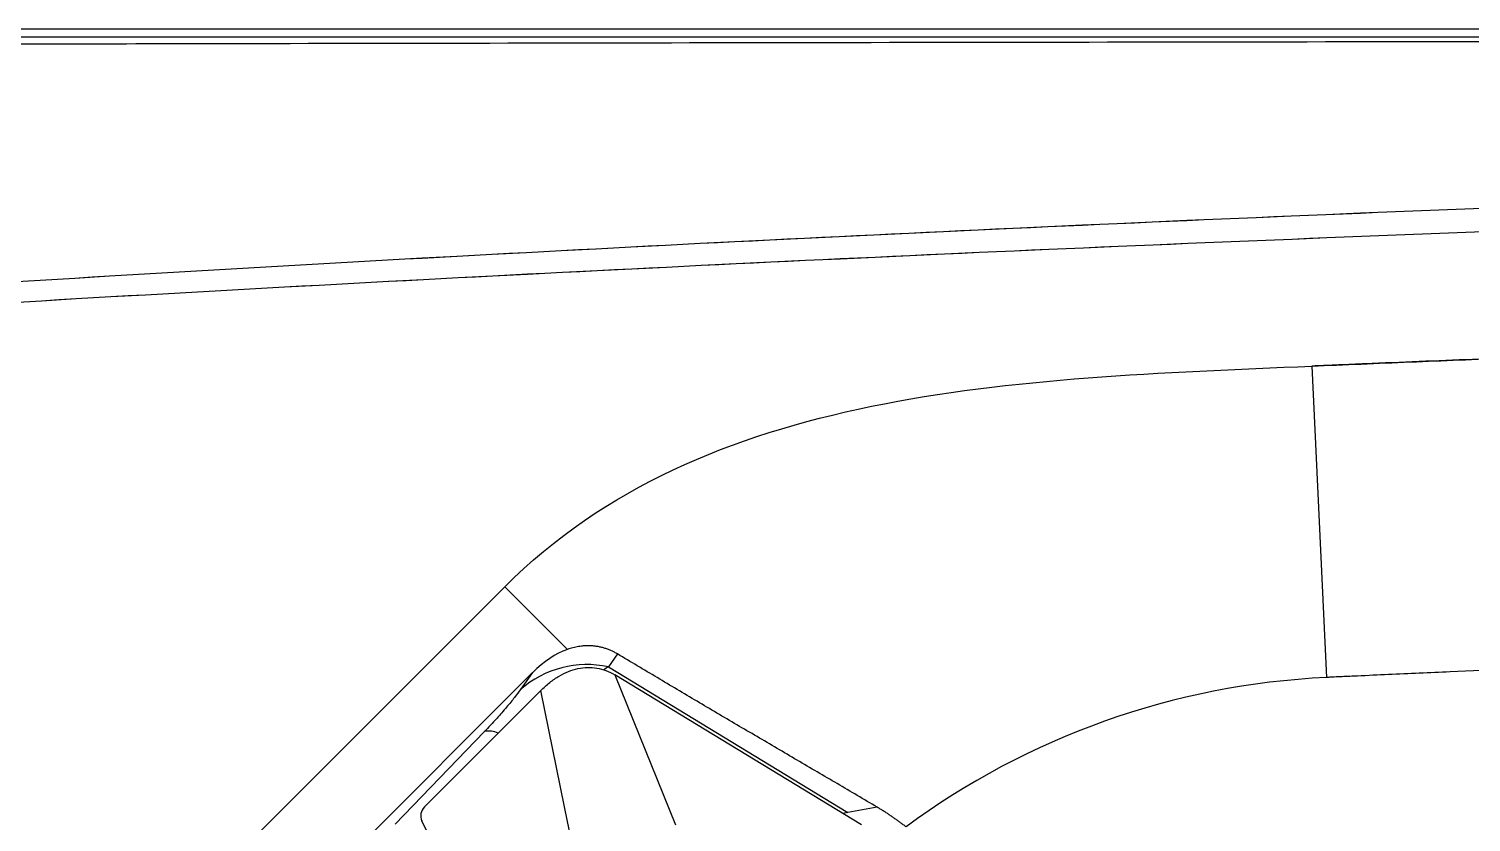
# Model space of a CAD drawing. Extents: x 409 to 498, y 628 to 778.
# Drawn here: x 415.71 to 428.67, y 727.31 to 734.44 of the extents above; entities that cross this region are included whole.
import ezdxf

# ---------------------------------------------------------------- set-up
doc = ezdxf.new("R2010")
doc.units = 0
doc.header["$MEASUREMENT"] = 0
doc.layers.add('1', color=4, linetype='Continuous')
doc.layers.add('GEOMETRY', color=4, linetype='Continuous', lineweight=25)

# ---------------------------------------------------------------- blocks, each defined once
blk = doc.blocks.new('2026_PULSE')
at = {"layer": 'GEOMETRY'}
for p, q in [((2.898, 89.48), (86.562, 89.48)), ((18.658, 86.45), (18.79, 83.652)), ((5.013, 78.075), (11.405, 84.467)), ((11.405, 84.467), (11.968, 83.904)), ((12.418, 83.863), (12.337, 83.748)), ((12.337, 83.748), (14.487, 82.44)), ((11.656, 83.698), (5.782, 77.824)), ((11.656, 83.698), (11.547, 83.545)), ((12.393, 83.676), (12.939, 82.327)), ((14.612, 82.328), (12.393, 83.676)), ((11.729, 83.535), (10.683, 82.489)), ((11.943, 82.489), (11.729, 83.535)), ((11.221, 83.165), (10.421, 82.333)), ((12.053, 81.953), (11.943, 82.489)), ((14.487, 82.44), (14.444, 82.43)), ((14.753, 82.486), (14.487, 82.44)), ((10.914, 81.842), (10.66, 82.364))]:
    blk.add_line(p, q, dxfattribs=at)
for centre, radius, start, end in [((12.144, 82.861), 0.907, 77.7519, 131.1349), ((11.264, 82.968), 0.202, 65.8809, 102.2076)]:
    blk.add_arc(centre, radius, start, end, dxfattribs=at)
for centre, major_axis, ratio, start_param, end_param in [((12.004, 82.49), (0.221, 1.44), 0.581848, 0.29905, 0.670516), ((10.748, 82.415), (0.04, 0.0966), 0.922503, 1.148526, 2.45555)]:
    blk.add_ellipse(centre, major_axis=major_axis, ratio=ratio, start_param=start_param, end_param=end_param, dxfattribs=at)
for points, knots in [([(86.562, 89.406), (86.535, 89.406), (86.508, 89.406), (86.453, 89.406), (86.371, 89.406), (86.181, 89.406), (85.799, 89.406), (85.037, 89.406), (83.512, 89.406), (82.205, 89.406), (79.59, 89.406), (77.847, 89.406), (72.618, 89.405), (69.132, 89.405), (58.674, 89.404), (51.702, 89.404), (37.758, 89.404), (30.786, 89.404), (20.328, 89.405), (16.842, 89.405), (11.613, 89.406), (9.87, 89.406), (7.255, 89.406), (5.948, 89.406), (4.423, 89.406), (3.661, 89.406), (3.279, 89.406), (3.089, 89.406), (3.007, 89.406), (2.952, 89.406), (2.925, 89.406), (2.898, 89.406)], [0, 0, 0, 0, 0.000977, 0.000977, 0.001953, 0.003906, 0.007812, 0.015625, 0.03125, 0.0625, 0.0625, 0.125, 0.125, 0.25, 0.25, 0.5, 0.5, 0.75, 0.75, 0.875, 0.875, 0.9375, 0.9375, 0.96875, 0.984375, 0.992187, 0.996094, 0.998047, 0.999023, 0.999023, 1, 1, 1, 1]), ([(86.562, 89.406), (86.535, 89.406), (86.508, 89.406), (86.453, 89.406), (86.371, 89.406), (86.181, 89.406), (85.799, 89.406), (85.037, 89.406), (83.512, 89.406), (82.205, 89.406), (79.59, 89.406), (77.847, 89.406), (72.618, 89.405), (69.132, 89.405), (58.674, 89.404), (51.702, 89.404), (37.758, 89.404), (30.786, 89.404), (20.328, 89.405), (16.842, 89.405), (11.613, 89.406), (9.87, 89.406), (7.255, 89.406), (5.948, 89.406), (4.423, 89.406), (3.661, 89.406), (3.279, 89.406), (3.089, 89.406), (3.007, 89.406), (2.952, 89.406), (2.925, 89.406), (2.898, 89.406)], [0, 0, 0, 0, 0.000977, 0.000977, 0.001953, 0.003906, 0.007812, 0.015625, 0.03125, 0.0625, 0.0625, 0.125, 0.125, 0.25, 0.25, 0.5, 0.5, 0.75, 0.75, 0.875, 0.875, 0.9375, 0.9375, 0.96875, 0.984375, 0.992187, 0.996094, 0.998047, 0.999023, 0.999023, 1, 1, 1, 1]), ([(2.948, 89.337), (2.951, 89.337), (2.954, 89.337), (2.961, 89.337), (2.971, 89.337), (2.995, 89.337), (3.043, 89.337), (3.138, 89.337), (3.328, 89.337), (3.709, 89.338), (4.471, 89.34), (5.994, 89.343), (7.3, 89.346), (9.911, 89.351), (11.652, 89.354), (16.875, 89.363), (20.357, 89.368), (27.321, 89.376), (30.803, 89.378), (37.766, 89.382), (41.248, 89.382), (48.212, 89.382), (51.694, 89.382), (58.657, 89.378), (62.139, 89.376), (69.103, 89.368), (72.585, 89.363), (79.549, 89.351), (83.031, 89.344), (86.512, 89.337)], [0, 0, 0, 0, 0.000122, 0.000122, 0.000244, 0.000488, 0.000977, 0.001953, 0.003906, 0.007813, 0.015625, 0.03125, 0.0625, 0.0625, 0.125, 0.125, 0.25, 0.25, 0.375, 0.375, 0.5, 0.5, 0.625, 0.625, 0.75, 0.75, 0.875, 0.875, 1, 1, 1, 1]), ([(2.948, 89.337), (2.951, 89.337), (2.954, 89.337), (2.961, 89.337), (2.971, 89.337), (2.995, 89.337), (3.043, 89.337), (3.138, 89.337), (3.328, 89.337), (3.709, 89.338), (4.471, 89.34), (5.994, 89.343), (7.3, 89.346), (9.911, 89.351), (11.652, 89.354), (16.875, 89.363), (20.357, 89.368), (27.321, 89.376), (30.803, 89.378), (37.766, 89.382), (41.248, 89.382), (48.212, 89.382), (51.694, 89.382), (58.657, 89.378), (62.139, 89.376), (69.103, 89.368), (72.585, 89.363), (79.549, 89.351), (83.031, 89.344), (86.512, 89.337)], [0, 0, 0, 0, 0.000122, 0.000122, 0.000244, 0.000488, 0.000977, 0.001953, 0.003906, 0.007813, 0.015625, 0.03125, 0.0625, 0.0625, 0.125, 0.125, 0.25, 0.25, 0.375, 0.375, 0.5, 0.5, 0.625, 0.625, 0.75, 0.75, 0.875, 0.875, 1, 1, 1, 1]), ([(84.726, 87.063), (83.061, 87.171), (81.397, 87.272), (78.066, 87.46), (76.401, 87.547), (71.403, 87.789), (68.07, 87.922), (63.07, 88.08), (61.403, 88.127), (58.068, 88.206), (56.4, 88.238), (51.398, 88.317), (44.728, 88.369), (38.058, 88.317), (33.056, 88.238), (31.388, 88.206), (28.054, 88.127), (26.387, 88.08), (21.387, 87.921), (18.054, 87.788), (11.392, 87.467), (8.062, 87.279), (4.734, 87.063)], [0, 0, 0, 0, 0.0625, 0.0625, 0.125, 0.125, 0.25, 0.25, 0.3125, 0.3125, 0.375, 0.375, 0.5, 0.625, 0.625, 0.6875, 0.6875, 0.75, 0.75, 0.875, 0.875, 1, 1, 1, 1]), ([(84.726, 87.063), (78.068, 87.495), (71.404, 87.816), (61.403, 88.133), (58.068, 88.212), (51.398, 88.317), (48.063, 88.343), (41.393, 88.343), (38.058, 88.317), (31.388, 88.212), (28.053, 88.133), (18.053, 87.816), (11.391, 87.495), (4.734, 87.063)], [0, 0, 0, 0, 0.50835, 0.50835, 0.762525, 0.762525, 1.016701, 1.016701, 1.270876, 1.270876, 1.525051, 1.525051, 2.033401, 2.033401, 2.033401, 2.033401]), ([(4.745, 86.887), (8.073, 87.095), (11.402, 87.276), (18.063, 87.584), (21.394, 87.711), (26.393, 87.863), (28.059, 87.907), (31.393, 87.983), (33.06, 88.015), (38.061, 88.09), (44.728, 88.14), (51.396, 88.09), (58.064, 87.99), (61.398, 87.914), (68.063, 87.711), (71.395, 87.584), (76.391, 87.353), (78.057, 87.269), (81.386, 87.088), (83.051, 86.991), (84.715, 86.887)], [0, 0, 0, 0, 0.125, 0.125, 0.25, 0.25, 0.3125, 0.3125, 0.375, 0.375, 0.5, 0.625, 0.625, 0.75, 0.75, 0.875, 0.875, 0.9375, 0.9375, 1, 1, 1, 1]), ([(4.745, 86.887), (11.401, 87.303), (18.062, 87.61), (28.059, 87.914), (31.393, 87.989), (38.061, 88.09), (41.395, 88.115), (48.062, 88.115), (51.396, 88.09), (58.064, 87.99), (61.398, 87.914), (71.396, 87.61), (78.058, 87.303), (84.715, 86.887)], [0.216375, 0.216375, 0.216375, 0.216375, 0.723368, 0.723368, 0.976864, 0.976864, 1.230361, 1.230361, 1.483857, 1.483857, 1.737354, 1.737354, 2.244347, 2.244347, 2.244347, 2.244347]), ([(34.121, 86.897), (34.101, 86.896), (33.759, 86.891), (33.096, 86.881), (32.133, 86.864), (31.331, 86.848), (30.769, 86.837), (30.489, 86.831), (30.328, 86.827), (30.228, 86.825), (29.546, 86.81), (28.262, 86.78), (26.357, 86.728), (24.913, 86.684), (23.981, 86.653), (23.66, 86.642), (23.47, 86.636), (23.279, 86.629), (22.958, 86.618), (22.026, 86.585), (20.903, 86.543), (19.781, 86.497), (19.22, 86.474), (18.939, 86.462), (18.799, 86.456), (18.728, 86.453), (18.688, 86.451), (18.668, 86.45), (18.658, 86.45)], [0, 0, 0, 0, 0.0020211, 0.0332711, 0.0645211, 0.0957711, 0.1113961, 0.1192086, 0.1231149, 0.1270211, 0.1289743, 0.1895211, 0.2520211, 0.3145211, 0.3301461, 0.3428415, 0.3457711, 0.3487008, 0.3613961, 0.3770211, 0.4395211, 0.4707711, 0.4863961, 0.4942086, 0.4981149, 0.500068, 0.5010446, 0.5020211, 0.5020211, 0.5020211, 0.5020211]), ([(18.658, 86.45), (18.805, 86.456), (19.1, 86.469), (19.542, 86.487), (19.983, 86.505), (20.425, 86.523), (20.867, 86.541), (21.308, 86.558), (21.75, 86.574), (22.192, 86.591), (22.633, 86.607), (23.075, 86.622), (23.517, 86.637), (23.958, 86.652), (24.4, 86.667), (24.842, 86.681), (25.284, 86.695), (25.726, 86.708), (26.167, 86.721), (26.609, 86.734), (27.051, 86.747), (27.493, 86.759), (27.935, 86.77), (28.376, 86.782), (28.818, 86.793), (29.26, 86.803), (29.702, 86.814), (30.144, 86.823), (30.586, 86.833), (31.028, 86.842), (31.47, 86.851), (31.912, 86.86), (32.353, 86.868), (32.795, 86.875), (33.237, 86.883), (33.679, 86.89), (33.974, 86.894), (34.121, 86.897)], [0, 0, 0, 0, 0.028573, 0.057146, 0.085719, 0.114291, 0.142863, 0.171435, 0.200006, 0.228578, 0.257149, 0.28572, 0.314291, 0.342862, 0.371433, 0.400003, 0.428574, 0.457144, 0.485715, 0.514285, 0.542856, 0.571426, 0.599997, 0.628568, 0.657138, 0.685709, 0.71428, 0.742851, 0.771422, 0.799994, 0.828565, 0.857137, 0.885709, 0.914281, 0.942854, 0.971427, 1, 1, 1, 1]), ([(12.418, 83.863), (12.414, 83.866), (12.405, 83.871), (12.392, 83.878), (12.379, 83.885), (12.365, 83.891), (12.351, 83.898), (12.337, 83.903), (12.322, 83.909), (12.307, 83.914), (12.292, 83.918), (12.277, 83.922), (12.261, 83.926), (12.245, 83.929), (12.229, 83.932), (12.213, 83.934), (12.196, 83.935), (12.18, 83.936), (12.163, 83.937), (12.146, 83.937), (12.128, 83.936), (12.111, 83.935), (12.091, 83.933), (12.069, 83.93), (12.044, 83.925), (12.018, 83.919), (11.993, 83.912), (11.977, 83.907), (11.968, 83.904)], [0, 0, 0, 0, 0.035741, 0.071471, 0.107192, 0.142905, 0.178615, 0.214325, 0.250043, 0.285772, 0.32151, 0.35725, 0.392988, 0.428721, 0.46445, 0.500175, 0.535899, 0.57162, 0.607334, 0.643041, 0.678741, 0.714435, 0.750128, 0.800101, 0.850078, 0.900056, 0.950031, 1, 1, 1, 1]), ([(14.753, 82.486), (14.693, 82.521), (14.573, 82.592), (14.393, 82.698), (14.213, 82.803), (14.032, 82.909), (13.852, 83.015), (13.672, 83.121), (13.492, 83.226), (13.312, 83.332), (13.133, 83.438), (12.954, 83.544), (12.775, 83.651), (12.596, 83.757), (12.478, 83.828), (12.418, 83.863)], [0, 0, 0, 0, 0.076927, 0.153857, 0.230785, 0.307707, 0.384625, 0.461541, 0.538461, 0.615386, 0.692313, 0.769237, 0.846159, 0.923079, 1, 1, 1, 1]), ([(11.729, 83.535), (11.755, 83.56), (11.807, 83.608), (11.892, 83.666), (11.978, 83.709), (12.064, 83.735), (12.15, 83.745), (12.235, 83.739), (12.318, 83.717), (12.367, 83.69), (12.393, 83.676)], [0, 0, 0, 0, 0.127804, 0.249051, 0.366383, 0.482705, 0.600436, 0.724414, 0.856966, 1, 1, 1, 1]), ([(12.337, 83.748), (12.337, 83.748), (12.323, 83.74), (12.308, 83.73), (12.293, 83.721)], [0, 0, 0, 0, 0.000028, 1, 1, 1, 1]), ([(22.528, 83.813), (22.022, 83.793), (21.147, 83.757), (20.086, 83.711), (19.438, 83.682), (19.114, 83.667), (18.952, 83.66), (18.871, 83.656), (18.825, 83.654), (18.802, 83.653), (18.79, 83.652)], [0, 0, 0, 0, 0.0426394, 0.0738894, 0.0895144, 0.0973269, 0.1012332, 0.1031863, 0.1041629, 0.1051394, 0.1051394, 0.1051394, 0.1051394]), ([(11.547, 83.545), (11.532, 83.523), (11.514, 83.499), (11.483, 83.459), (11.471, 83.445), (11.447, 83.416), (11.435, 83.401), (11.407, 83.369), (11.393, 83.352), (11.37, 83.326), (11.362, 83.317), (11.346, 83.299), (11.338, 83.29), (11.296, 83.244), (11.26, 83.205), (11.221, 83.165)], [0, 0, 0, 0, 0.25, 0.25, 0.375, 0.375, 0.5, 0.5, 0.625, 0.625, 0.6875, 0.6875, 0.75, 0.75, 1, 1, 1, 1]), ([(15.011, 82.309), (15.003, 82.316), (14.987, 82.328), (14.962, 82.347), (14.937, 82.365), (14.912, 82.383), (14.886, 82.401), (14.86, 82.419), (14.834, 82.436), (14.807, 82.453), (14.78, 82.47), (14.762, 82.48), (14.753, 82.486)], [0, 0, 0, 0, 0.099995, 0.199985, 0.299978, 0.399976, 0.499984, 0.6, 0.70001, 0.800008, 0.900002, 1, 1, 1, 1])]:
    blk.add_open_spline(points, degree=3, knots=knots, dxfattribs=at)
for points in [[(11.405, 84.467), (13.2, 86.262), (15.978, 86.335), (18.658, 86.45)], [(11.405, 84.467), (13.2, 86.262), (15.978, 86.335), (18.658, 86.45)], [(18.79, 83.652), (17.418, 83.588), (16.104, 83.117), (15.011, 82.309)]]:
    blk.add_open_spline(points, degree=3, dxfattribs=at)

msp = doc.modelspace()

# ---------------------------------------------------------------- block references
at = {"layer": '1'}
msp.add_blockref('2026_PULSE', (408.577, 644.96), dxfattribs=at)

doc.saveas('drawing.dxf')
